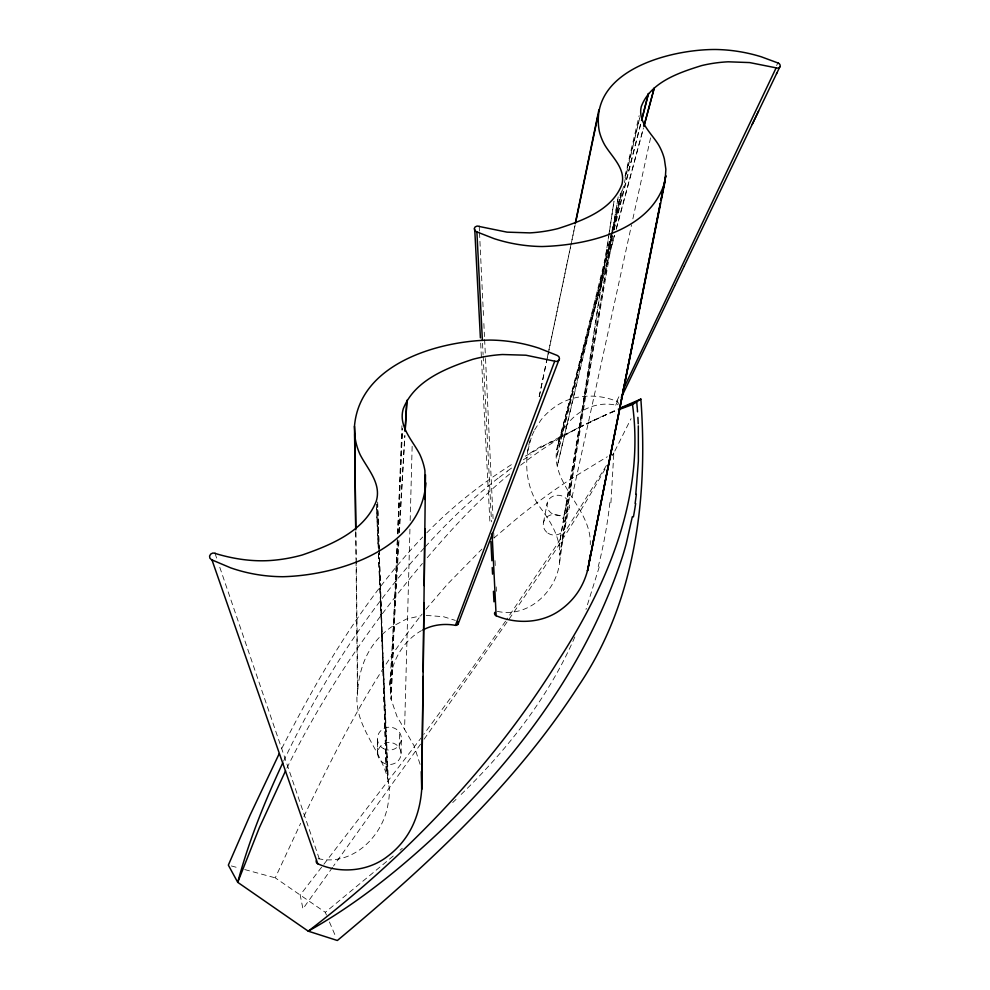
<?xml version="1.0" encoding="UTF-8"?>
<svg xmlns="http://www.w3.org/2000/svg" width="990" height="990" viewBox="0 0 990 990"><rect width="100%" height="100%" fill="white"/><g stroke="black" fill="none" stroke-linecap="round" stroke-linejoin="round"><path stroke-width="0.74" stroke-dasharray="4.95 3.71" d="M399.242 747.673L399.514 732.427M401.049 753.798L401.383 738.825M420.082 764.342L414.092 745.854L404.576 729.345L409.959 528.264M410.169 520.554L412.224 443.458M397.398 540.057L391.1 699.237L396.965 716.463L404.576 729.345M397.646 533.882L401.928 425.7M397.782 540.057L391.1 699.237L389.862 684.535L398.611 538.572M398.042 533.87L402.46 428.781M397.324 539.798L390.283 694.052L399.069 538.708M397.609 533.635L402.386 428.744M497.339 611.362C530.615 618.824 561.33 586.996 559.882 554.536L608.64 236.226M318.087 858.862A2.574 2.487 -28.4 0 1 318.805 858.763C353.108 866.299 383.786 835.374 388.191 803.014C397.188 760.332 349.779 731.808 357.811 689.077L355.88 531.531M399.428 532.558L404.91 435.662M398.982 532.422L404.786 435.625M389.862 684.535C390.642 663.003 402.386 641.223 421.48 630.618M610.929 502.722L613.837 452.999L631.038 418.683M529.984 440.439C523.797 462.355 526.16 486.894 539.043 506.026C549.809 520.109 560.018 536.122 559.882 554.536L611.857 235.855M357.811 689.077C359.246 672.544 364.394 656.048 374.678 642.844A78.928 74.683 3.6 0 1 391.223 627.103L406.568 619.01L421.171 615.731M559.511 562.431L609.184 233.207M609.407 231.685L614.01 201.193L608.875 234.704M612.86 229.754L618.329 196.206L611.87 234.185M611.61 235.694L559.103 545.688L612.996 235.868M614.06 229.791L620.396 193.347M543.473 522.671L547.185 503.118M614.307 235.744L558.224 443.198C546.084 482.687 591.871 506.583 590.275 544.649M539.142 396.681L547.037 358.974M547.359 357.464L548.621 351.425M548.93 349.916L575.153 224.693M539.253 396.569L575.202 224.668M563.347 519.032L567.418 499.962M565.043 526.804L569.213 507.635A11.237 10.123 11.2 0 0 554.437 495.693A11.237 10.123 11.2 0 0 550.947 512.87A11.237 10.123 11.2 0 0 569.213 507.635M572.034 497.265L631.558 224.866M632.87 218.852L651.259 134.677M527.781 450.995L531.123 438.125M621.584 190.81L557.321 465.869L612.055 234.704M625.098 175.787L639.144 115.669M612.414 233.195L639.775 117.612M611.474 232.848L556.566 457.405L612.538 235.744M611.832 231.351L621.72 190.922M625.012 177.445L639.651 117.562M614.048 229.754L640.901 123.416M611.919 235.744L556.925 449.918L614.592 235.447M613.466 229.754L641.149 121.918M616.201 229.494L643.426 128.217M616.325 228.282L643.351 128.292M599.222 566.985L586.006 609.37M558.224 443.198C564.114 417.929 590.374 399.341 616.164 405.207A2.252 1.968 12.5 0 0 618.181 402.683A2.599 2.265 12.5 0 0 617.129 401.445C597.502 393.377 573.433 394.008 555.65 406.37A74.312 65.909 12.8 0 0 540.763 420.267L534.55 430.007M574.843 636.954C548.472 697.74 506.67 750.507 459.261 796.269M531.976 435.637L534.043 431.133M326.477 915.069L325.302 912.31L275.257 877.845L300.651 823.296M283.598 761.137C320.141 683.867 366.919 611.214 424.364 547.792M303.893 816.453C337.677 746.002 373.069 675.341 422.124 614.06M615.731 405.17L619.158 397.943M616.745 401.247L620 394.404M776.606 65.588L777.893 62.865M286.877 768.153C323.173 694.534 369.493 626.113 422.421 563.471M281.828 748.353C320.24 672.816 364.023 598.74 422.718 537.025M612.365 455.499L613.837 452.999A199.559 33.87 -58.4 0 1 612.587 455.338M606.437 465.461L558.756 541.864L506.435 619.901M505.593 621.126L468.567 673.485L423.745 734.407M420.54 744.171L333.482 866.064M424.079 739.208C484.011 654.254 546.22 570.525 598.529 480.509A199.559 33.87 -58.4 0 0 606.214 466.946M332.578 867.327L302.94 908.82L300.193 895.022L421.059 737.983M427.259 557.692C452.764 527.682 479.68 498.638 510.172 473.591M425.898 609.296L447.468 584.199L481.895 549.116M425.292 546.777C448.049 521.681 472.515 498.044 499.294 477.254M426.801 532.806C452.343 506.534 481.301 483.714 512.238 464.137M452.715 802.556L456.019 799.4M493.899 538.09L518.711 517.003A425.638 275.084 -35.7 0 1 571.478 478.591L607.303 456.736M400.059 850.212L402.336 848.232M393.278 856.004L325.302 912.31M520.653 465.201C549.549 442.567 581.798 424.314 615.879 410.739M507.536 470.993L511.731 467.924M523.339 459.793L531.061 454.67M525.232 456.217L561.441 436.095L617.909 409.118M550.861 442.53L577.43 428.175M579.212 427.272L589.087 422.445M589.99 422.012L590.882 421.579M591.797 421.146L600.88 416.939M601.784 416.518L617.611 409.575M426.22 615.409L443.582 616.721L455.351 620.396M231.326 865.941L238.763 867.958M244.728 869.567L275.257 877.845M329.435 921.987L336.241 937.889M215.028 553.398L216.921 558.942M219.78 567.27L319.287 858.837M480.67 343.159L490.05 524.675M482.526 343.282L483.108 354.606M483.17 356.029L491.498 521.854M479.222 226.475L479.445 231.103M479.519 232.65L483.652 319.077M483.863 323.52L484.481 336.612M484.617 339.459L485.459 356.982M485.533 358.516L493.07 518.624M493.738 533.004L494.134 541.456M495.012 560.612L495.322 567.282M496.225 586.897L496.423 591.302M378.514 553.843L388.513 784.105M378.39 553.695L387.684 778.709L379.182 550.415M379.133 548.868L377.462 504.133L379.022 552.061M377.673 502.017L379.145 548.212M379.195 549.759L386.335 773.041L379.071 553.608M377.697 753.155L377.425 738.924L377.722 754.207M355.732 531.568L356.029 559.375M356.041 560.922L357.489 695.327M609.877 502.549A402.46 341.587 89.2 0 1 598.232 566.626M499.368 477.329A463.741 410.355 -4.5 0 1 507.623 471.067M529.91 453.296A427.21 367.933 -9.2 0 1 541.765 445.846M542.334 446.589A430.167 363.813 -11 0 1 550.341 441.837M378.242 547.656L376.373 504.393L378.143 547.532M383.687 748.725A11.979 11.459 -3.9 0 0 401.371 738.255A11.979 11.459 -3.9 0 0 383.155 728.875A11.979 11.459 -3.9 0 0 383.687 748.725M382.375 762.275A11.694 11.014 4 0 0 400.975 754.9A11.694 11.014 4 0 0 384.776 743.341A11.694 11.014 4 0 0 382.375 762.275M547.94 533.14A11.001 10.321 5.3 0 0 565.216 525.777A11.001 10.321 5.3 0 0 549.611 515.332A11.001 10.321 5.3 0 0 547.94 533.14"/><path stroke-width="1.49" d="M423.163 676.467L421.715 789.228C420.49 806.85 415.354 824.484 404.836 838.864A81.638 78.643 -15.4 0 1 387.486 856.412C367.872 871.695 339.681 873.91 317.369 863.577A2.958 2.871 -28.3 0 1 316.293 862.03A2.574 2.487 -28.4 0 1 316.293 860.619M423.225 671.839L423.955 602.712M424.215 585.635L424.834 528.734M425.205 499.418L424.92 470.671A77.777 69.746 -2 0 0 419.686 454.163C412.261 439.931 398.091 426.183 403.301 408.684C414.476 380.556 446.106 368.156 472.874 359.296A141.31 126.671 8.4 0 1 502.4 354.519L525.938 355.212L554.722 361.177L455.45 625.333C444.461 623.366 432.754 624.665 422.841 629.999M425.49 474.779L421.715 789.228L421.27 771.606M778.474 63.162L761.26 56.789A132.994 107.947 12.9 0 0 716.116 49.5C670.7 49.104 588.184 70.315 599.284 131.138A69.857 56.467 10.9 0 0 604.729 144.973C612.055 157.15 625.73 168.436 621.98 184.227C612.278 210.202 582.479 220.646 558.162 228.542A128.49 104.754 6.2 0 1 529.798 232.885L507.029 232.143L479.222 226.475M405.17 431.046L406.902 400.282L405.058 431.021M425.836 482.91C421.455 549.264 338.531 575.277 282.979 576.712A146.025 129.294 -4.8 0 1 230.621 567.827L211.39 559.672A3.948 3.564 -11.6 0 1 215.09 553.237M494.864 612.352A2.388 2.215 8.8 0 0 494.666 614.159A2.747 2.549 8.8 0 0 495.73 615.545C516.495 624.554 542.384 623.415 560.885 609.642A76.218 69.622 9.1 0 0 576.415 594.248C584.657 582.875 589.186 569.027 589.941 555.043M355.794 529.86L354.482 426.282C359.58 363.912 437.716 340.993 489.951 340.077A145.221 129.925 6.8 0 1 539.117 348.232L557.605 355.596A3.675 3.193 9.1 0 1 554.672 361.325M635.79 494.233L638.377 461.055L638.315 425.873M660.355 203.136L587.466 570.933L665.144 180.774L665.862 169.228L664.352 158.945A70.81 58.187 9 0 0 658.672 145.035C651.432 133.106 637.696 122.203 641.248 106.648C650.43 82.182 678.719 72.728 701.65 65.588A129.48 105.126 13.7 0 1 728.219 61.801L749.653 62.58L776.148 67.852L623.292 389.231M632.35 516.644L626.163 544.03A430.291 399.131 31.8 0 1 623.341 553.831C589.112 661.283 520.394 754.726 439.424 831.947C399.428 869.542 356.252 904.291 308.237 931.169L237.724 882.325L228.344 865.124L250.024 815.265L279.205 753.687M589.434 561.206L660.355 203.197M575.462 223.196L598.195 114.568M575.351 223.035L598.888 109.865M665.144 180.774C651.494 230.843 586.872 245.322 542 246.535A132.611 108.331 6.9 0 1 494.171 238.664L476.301 231.685A3.564 2.982 5.2 0 1 479.271 226.326M641.656 120.421L648.462 93.456L641.532 120.421M643.834 126.72L654.241 87.999L644.156 125.309M458.135 623.96L492.686 533.177M492.933 532.546L559.115 359.407M282.769 762.894C264.726 801.455 248.75 841.141 237.724 882.325L259.343 827.727L285.553 770.814M621.324 397.436L674.648 286.048M752.202 124.381L776.742 73.285M758.6 111.053L684.325 265.852M674.846 285.64L684.251 266.025M776.519 73.743L779.959 66.627A3.378 2.661 13.3 0 0 778.449 63.187M632.499 404.551L640.852 399.081C648.178 497.97 635.407 602.291 578.408 686.045C514.775 785.033 427.061 865.582 337.355 940.5L308.237 931.169C406.197 856.127 493.292 765.765 558.348 660.54C607.328 585.226 645.059 496.2 632.499 404.551L618.651 409.712M619.257 408.499L640.852 399.081M619.505 408.771L636.706 401.792L637.275 408.35M455.45 625.333L455.907 625.371A2.388 2.228 5.2 0 0 458.172 622.512A2.76 2.562 5.2 0 0 457.764 621.732M215.028 553.398C232.959 558.843 251.769 561.763 270.517 560.501A141.644 124.827 -5.8 0 0 302.259 554.982C330.808 545.094 364.32 531.37 376.237 501.299C381.682 483.504 367.661 469.248 360.137 454.682A76.391 67.728 3.2 0 1 355.175 438.273L354.482 426.282M212.008 560.043L317.79 863.824M637.35 409.353L637.535 411.865M637.894 417.384L638.228 423.881M474.73 229.197L480.397 337.875M476.895 231.994L482.39 340.411M490.904 541.58L491.894 560.761M492.228 567.493L492.562 574.126M493.441 591.278L493.973 601.809M496.139 615.768L492.067 533.437M354.68 434.226L355.695 528.474M779.996 66.639A3.378 2.661 13.3 0 1 776.111 67.976M635.667 503.452A399.589 368.849 39.2 0 1 633.402 516.916M636.335 494.344A402.435 369.233 43 0 1 635.122 503.341M665.763 175.898L660.961 200.116L665.763 175.898"/></g></svg>
